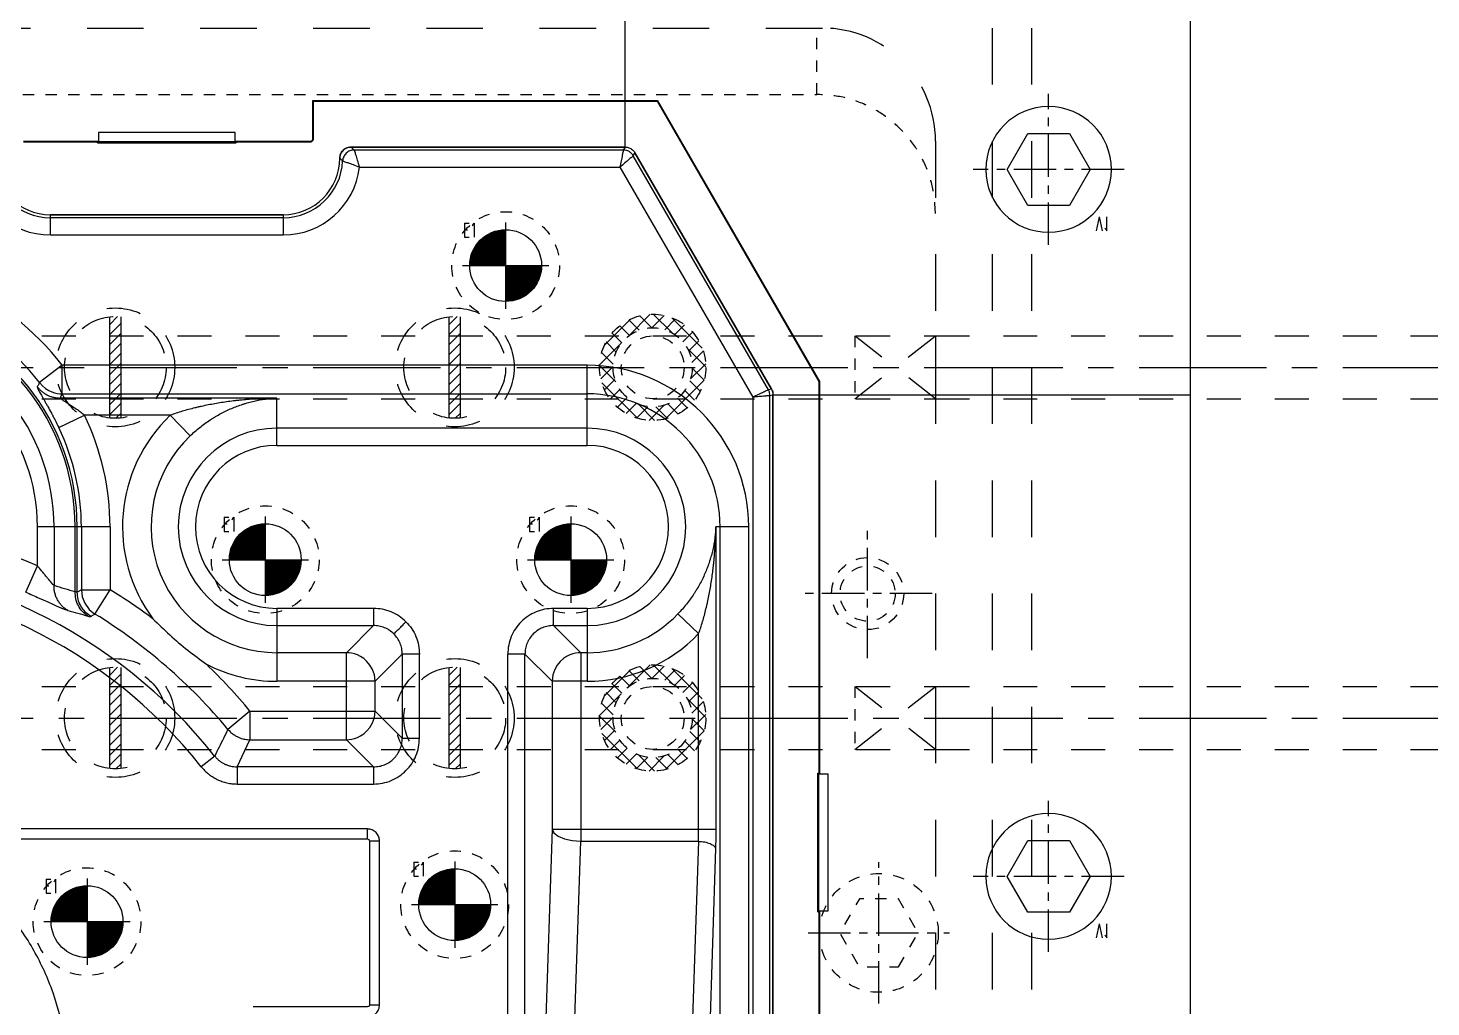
# Model space of a CAD drawing. Extents: x 14103 to 19353, y -3233 to 932.
# Drawn here: x 14914.5 to 15162.5, y 491 to 664.1 of the extents above; entities that cross this region are included whole.
import ezdxf
from ezdxf.enums import TextEntityAlignment as Align

# ---------------------------------------------------------------- set-up
doc = ezdxf.new("R2010")
doc.units = 0
doc.header["$LTSCALE"] = 20
doc.header["$MEASUREMENT"] = 0
doc.linetypes.add('CENTER', pattern=[0.6, 0.375, -0.075, 0.075, -0.075])
doc.linetypes.add('HIDDEN', pattern=[0.2, 0.1, -0.1])
doc.layers.get('DEFPOINTS').update_dxf_attribs({"linetype": 'CONTINUOUS'})
for name, color, linetype in [('3a', 7, 'CONTINUOUS'), ('3a-ep', 7, 'CONTINUOUS'), ('DEFAULT_2', 8, 'HIDDEN'), ('DIM', 3, 'CONTINUOUS'), ('HIDDEN', 2, 'HIDDEN'), ('HOLD DOWN', 7, 'CONTINUOUS'), ('SCREW', 7, 'CONTINUOUS'), ('WATER', 9, 'HIDDEN')]:
    doc.layers.add(name, color=color, linetype=linetype)
doc.styles.add('lxy2', font='txt.shx', dxfattribs={"width": 0.6})
doc.dimstyles.new('10', dxfattribs={"dimtxt": 10, "dimasz": 5, "dimexe": 2.5, "dimexo": 0, "dimgap": 1, "dimtad": 0, "dimdsep": 46, "dimtxsty": 'lxy2', "dimcen": -3, "dimclrd": 113, "dimclre": 113, "dimclrt": 3, "dimazin": 2, "dimtfac": 1, "dimtofl": 0, "dimtmove": 0, "dimatfit": 3, "dimfxl": 1, "dimtolj": 1, "dimtzin": 0, "dimarcsym": 0})
doc.dimstyles.new('15', dxfattribs={"dimtxt": 15, "dimasz": 8, "dimexe": 8, "dimexo": 0, "dimgap": 1, "dimtad": 0, "dimdsep": 46, "dimtxsty": 'lxy2', "dimcen": -3, "dimclrd": 113, "dimclre": 113, "dimclrt": 3, "dimazin": 2, "dimtfac": 1, "dimtofl": 0, "dimtmove": 0, "dimatfit": 3, "dimfxl": 1, "dimtolj": 1, "dimtzin": 0, "dimarcsym": 0})

# ---------------------------------------------------------------- blocks, each defined once
blk = doc.blocks.new('*D282')
at = {"layer": 'DEFPOINTS', "color": 0}
for p in [(15211.53, 699.09), (15315.84, 699.09), (14749.94, 164.09)]:
    blk.add_point(p, dxfattribs=at)
at = {"layer": 'DIM', "color": 113, "lineweight": -2}
blk.add_line((15211.53, 699.09), (15315.84, 699.09), dxfattribs=at)
at = {"layer": 'DIM', "color": 3, "insert": (15328.84, 699.09), "char_height": 15, "attachment_point": 5, "style": 'lxy2'}
blk.add_mtext('\\A1;535', dxfattribs=at)
blk = doc.blocks.new('*D105')
at = {"layer": 'DEFPOINTS', "color": 0}
for p in [(15292.93, 542.09), (15315.84, 542.09), (14749.94, 164.09)]:
    blk.add_point(p, dxfattribs=at)
at = {"layer": 'DIM', "color": 113, "lineweight": -2}
blk.add_line((15292.93, 542.09), (15315.84, 542.09), dxfattribs=at)
at = {"layer": 'DIM', "color": 3, "insert": (15324.84, 542.09), "char_height": 10, "attachment_point": 5, "style": 'lxy2'}
blk.add_mtext('\\A1;378', dxfattribs=at)
blk = doc.blocks.new('*D104')
at = {"layer": 'DEFPOINTS', "color": 0}
for p in [(15292.93, 604.09), (15315.84, 604.09), (14749.94, 164.09)]:
    blk.add_point(p, dxfattribs=at)
at = {"layer": 'DIM', "color": 113, "lineweight": -2}
blk.add_line((15292.93, 604.09), (15315.84, 604.09), dxfattribs=at)
at = {"layer": 'DIM', "color": 3, "insert": (15324.34, 604.09), "char_height": 10, "attachment_point": 5, "style": 'lxy2'}
blk.add_mtext('\\A1;440', dxfattribs=at)
blk = doc.blocks.new('*D103')
at = {"layer": 'DEFPOINTS', "color": 0}
for p in [(15299.94, 864.09), (15315.84, 864.09), (14749.94, 164.09)]:
    blk.add_point(p, dxfattribs=at)
at = {"layer": 'DIM', "color": 113, "lineweight": -2}
blk.add_line((15299.94, 864.09), (15315.84, 864.09), dxfattribs=at)
at = {"layer": 'DIM', "color": 3, "insert": (15323.84, 864.09), "char_height": 10, "attachment_point": 5, "style": 'lxy2'}
blk.add_mtext('\\A1;700', dxfattribs=at)
blk = doc.blocks.new('AC_LXY_BLK8')
at = {"layer": 'SCREW', "color": 1, "linetype": 'CENTER'}
for p, q in [((0, 12.5), (0, -12.5)), ((12.5, 0), (-12.5, 0))]:
    blk.add_line(p, q, dxfattribs=at)
at = {"layer": 'SCREW', "color": 2, "linetype": 'HIDDEN', "flags": 128}
blk.add_lwpolyline([(-3.46, 6), (-6.93, 0), (-3.46, -6), (3.46, -6), (6.93, 0), (3.46, 6)], close=True, dxfattribs=at)
at = {"layer": 'SCREW', "color": 2, "linetype": 'HIDDEN'}
blk.add_circle((0, 0), 10.5, dxfattribs=at)
blk = doc.blocks.new('AC_LXY_BLK610')
at = {"layer": 'SCREW', "color": 1, "linetype": 'CENTER'}
for p, q in [((0, 13.33), (0, -13.34)), ((13.33, 0), (-13.34, 0))]:
    blk.add_line(p, q, dxfattribs=at)
at = {"layer": 'SCREW', "color": 0, "linetype": 'ByBlock'}
blk.add_lwpolyline([(-3.67, 6.35), (-7.33, 0), (-3.67, -6.35), (3.67, -6.35), (7.33, 0), (3.67, 6.35)], close=True, dxfattribs=at)
blk.add_circle((0, 0), 11.11, dxfattribs=at)
at = {"layer": 'SCREW', "style": 'lxy2', "width": 0.6}
blk.add_text('V1', height=2.5, dxfattribs=at).set_placement((9.63, 9.63), align=Align.MIDDLE_CENTER)

msp = doc.modelspace()

# ---------------------------------------------------------------- hatches: boundary and pattern name
at = {"layer": 'WATER', "linetype": 'Continuous'}
h = msp.add_hatch(dxfattribs=at)
h.set_pattern_fill('ANSI31', color=4, scale=10, style=0)
h.set_pattern_definition([(45, (13494.4322, 2284.9012), (-0.8838835, 0.8838835), [])])
h.paths.add_polyline_path([(14930.942, 613.035, 0.0278424), (14929.942, 613.09), (14929.942, 609.65), (14930.942, 609.65)])
h.paths.add_polyline_path([(14929.942, 613.09, 0.0278424), (14928.942, 613.035), (14928.942, 609.65), (14929.942, 609.65)])
h.paths.add_polyline_path([(14929.942, 609.65), (14928.942, 609.65), (14928.942, 604.09), (14929.942, 604.09)])
h.paths.add_polyline_path([(14930.942, 609.65), (14929.942, 609.65), (14929.942, 604.09), (14930.942, 604.09)])
h.paths.add_polyline_path([(14930.942, 604.09), (14929.942, 604.09), (14929.942, 598.53), (14930.942, 598.53)])
h.paths.add_polyline_path([(14929.942, 604.09), (14928.942, 604.09), (14928.942, 598.53), (14929.942, 598.53)])
h.paths.add_polyline_path([(14929.942, 598.53), (14928.942, 598.53), (14928.942, 595.146, 0.0278424), (14929.942, 595.09)])
h.paths.add_polyline_path([(14930.942, 598.53), (14929.942, 598.53), (14929.942, 595.09, 0.0278424), (14930.942, 595.146)])
h = msp.add_hatch(dxfattribs=at)
h.set_pattern_fill('ANSI31', color=4, scale=10, style=0)
h.set_pattern_definition([(45, (13554.4322, 2284.9012), (-0.8838835, 0.8838835), [])])
h.paths.add_polyline_path([(14990.942, 613.035, 0.0278424), (14989.942, 613.09), (14989.942, 609.65), (14990.942, 609.65)])
h.paths.add_polyline_path([(14989.942, 613.09, 0.0278424), (14988.942, 613.035), (14988.942, 609.65), (14989.942, 609.65)])
h.paths.add_polyline_path([(14989.942, 609.65), (14988.942, 609.65), (14988.942, 604.09), (14989.942, 604.09)])
h.paths.add_polyline_path([(14990.942, 609.65), (14989.942, 609.65), (14989.942, 604.09), (14990.942, 604.09)])
h.paths.add_polyline_path([(14990.942, 604.09), (14989.942, 604.09), (14989.942, 598.53), (14990.942, 598.53)])
h.paths.add_polyline_path([(14989.942, 604.09), (14988.942, 604.09), (14988.942, 598.53), (14989.942, 598.53)])
h.paths.add_polyline_path([(14989.942, 598.53), (14988.942, 598.53), (14988.942, 595.146, 0.0278424), (14989.942, 595.09)])
h.paths.add_polyline_path([(14990.942, 598.53), (14989.942, 598.53), (14989.942, 595.09, 0.0278424), (14990.942, 595.146)])
at = {"layer": 'WATER', "linetype": 'ByBlock'}
h = msp.add_hatch(dxfattribs=at)
h.set_pattern_fill('ANSI37', color=256, scale=15, angle=90, style=0)
h.set_pattern_definition([(315, (14283.6489, 15809.0324), (1.32582521, 1.32582521), []), (45, (14283.6489, 15809.0324), (-1.32582521, 1.32582521), [])])
edge = h.paths.add_edge_path(flags=16)
edge.add_arc((15024.943, 604.09), 7, 0, 360)
edge = h.paths.add_edge_path()
edge.add_arc((15024.943, 604.09), 9.396, 0, 360)
at = {"layer": 'WATER', "linetype": 'Continuous'}
h = msp.add_hatch(dxfattribs=at)
h.set_pattern_fill('ANSI31', color=4, scale=10, style=0)
h.set_pattern_definition([(45, (13494.4322, 2222.9012), (-0.8838835, 0.8838835), [])])
h.paths.add_polyline_path([(14930.942, 551.035, 0.0278424), (14929.942, 551.09), (14929.942, 547.65), (14930.942, 547.65)])
h.paths.add_polyline_path([(14929.942, 551.09, 0.0278424), (14928.942, 551.035), (14928.942, 547.65), (14929.942, 547.65)])
h.paths.add_polyline_path([(14929.942, 547.65), (14928.942, 547.65), (14928.942, 542.09), (14929.942, 542.09)])
h.paths.add_polyline_path([(14930.942, 547.65), (14929.942, 547.65), (14929.942, 542.09), (14930.942, 542.09)])
h.paths.add_polyline_path([(14930.942, 542.09), (14929.942, 542.09), (14929.942, 536.53), (14930.942, 536.53)])
h.paths.add_polyline_path([(14929.942, 542.09), (14928.942, 542.09), (14928.942, 536.53), (14929.942, 536.53)])
h.paths.add_polyline_path([(14929.942, 536.53), (14928.942, 536.53), (14928.942, 533.146, 0.0278424), (14929.942, 533.09)])
h.paths.add_polyline_path([(14930.942, 536.53), (14929.942, 536.53), (14929.942, 533.09, 0.0278424), (14930.942, 533.146)])
h = msp.add_hatch(dxfattribs=at)
h.set_pattern_fill('ANSI31', color=4, scale=10, style=0)
h.set_pattern_definition([(45, (13554.4322, 2222.9012), (-0.8838835, 0.8838835), [])])
h.paths.add_polyline_path([(14990.942, 551.035, 0.0278424), (14989.942, 551.09), (14989.942, 547.65), (14990.942, 547.65)])
h.paths.add_polyline_path([(14989.942, 551.09, 0.0278424), (14988.942, 551.035), (14988.942, 547.65), (14989.942, 547.65)])
h.paths.add_polyline_path([(14989.942, 547.65), (14988.942, 547.65), (14988.942, 542.09), (14989.942, 542.09)])
h.paths.add_polyline_path([(14990.942, 547.65), (14989.942, 547.65), (14989.942, 542.09), (14990.942, 542.09)])
h.paths.add_polyline_path([(14990.942, 542.09), (14989.942, 542.09), (14989.942, 536.53), (14990.942, 536.53)])
h.paths.add_polyline_path([(14989.942, 542.09), (14988.942, 542.09), (14988.942, 536.53), (14989.942, 536.53)])
h.paths.add_polyline_path([(14989.942, 536.53), (14988.942, 536.53), (14988.942, 533.146, 0.0278424), (14989.942, 533.09)])
h.paths.add_polyline_path([(14990.942, 536.53), (14989.942, 536.53), (14989.942, 533.09, 0.0278424), (14990.942, 533.146)])
at = {"layer": 'WATER', "linetype": 'ByBlock'}
h = msp.add_hatch(dxfattribs=at)
h.set_pattern_fill('ANSI37', color=256, scale=15, angle=90, style=0)
h.set_pattern_definition([(315, (14283.6489, 15747.0324), (1.32582521, 1.32582521), []), (45, (14283.6489, 15747.0324), (-1.32582521, 1.32582521), [])])
edge = h.paths.add_edge_path(flags=16)
edge.add_arc((15024.943, 542.09), 7, 0, 360)
edge = h.paths.add_edge_path()
edge.add_arc((15024.943, 542.09), 9.396, 0, 360)

# ---------------------------------------------------------------- linework, layer by layer
at = {"layer": '3a', "color": 4, "linetype": 'Continuous'}
for p, q in [((14964.884, 651.271), (15025.767, 651.271)), ((14964.884, 644.584), (14964.884, 651.271)), ((14964.884, 651.271), (14964.99, 651.164)), ((14964.99, 651.164), (15025.706, 651.164)), ((14964.99, 644.584), (14964.99, 651.164)), ((15025.767, 651.271), (15025.706, 651.164)), ((15025.706, 651.164), (15054.32, 601.603)), ((15025.767, 651.271), (15054.426, 601.632)), ((14926.956, 645.599), (14926.946, 643.97)), ((14951.12, 645.599), (14926.956, 645.599)), ((14951.13, 643.97), (14951.12, 645.599)), ((14913.702, 644.077), (14926.858, 644.077)), ((14913.702, 643.97), (14926.787, 643.97)), ((14926.787, 643.811), (14926.787, 643.97)), ((14926.787, 643.811), (14951.289, 643.811)), ((14926.836, 644.043), (14926.858, 644.077)), ((14926.858, 643.882), (14926.946, 643.97)), ((14951.13, 643.97), (14926.946, 643.97)), ((14951.218, 643.882), (14951.13, 643.97)), ((14951.218, 644.077), (14964.374, 644.077)), ((14951.24, 644.043), (14951.218, 644.077)), ((14951.289, 643.97), (14964.374, 643.97)), ((14951.289, 643.811), (14951.289, 643.97)), ((14971.636, 643.057), (15020.056, 643.057)), ((14972.158, 642.522), (14971.636, 643.057)), ((15019.747, 642.522), (14972.158, 642.522)), ((15020.056, 643.057), (15019.747, 642.522)), ((15021.504, 641.508), (15021.813, 642.043)), ((15045.406, 600.109), (15021.504, 641.508)), ((15021.813, 642.043), (15045.941, 600.252)), ((14973.092, 639.479), (15019.161, 639.479)), ((15019.161, 639.479), (15042.634, 598.822)), ((14918.456, 631.086), (14959.62, 631.086)), ((14918.456, 627.508), (14918.456, 631.086)), ((14959.62, 630.551), (14918.456, 630.551)), ((14959.62, 631.086), (14959.62, 627.508)), ((14918.456, 627.508), (14959.62, 627.508)), ((14920.546, 604.48), (14916.535, 601.391)), ((15013.33, 604.48), (14920.546, 604.48)), ((14920.546, 599.417), (14920.546, 604.48)), ((15013.33, 590.306), (15013.33, 604.48)), ((15045.941, 600.252), (15045.406, 600.109)), ((15054.426, 601.632), (15054.32, 601.603)), ((15054.32, 601.603), (15054.32, 532.316)), ((15054.426, 601.632), (15054.426, 532.245)), ((14920.176, 598.668), (14920.546, 599.417)), ((14958.52, 598.668), (14920.176, 598.668)), ((14920.546, 599.417), (15013.33, 599.417)), ((14958.52, 590.306), (14958.52, 598.668)), ((15042.634, 598.822), (15042.634, 286.674)), ((15045.678, 599.094), (15046.213, 599.238)), ((15045.678, 286.674), (15045.678, 599.094)), ((15046.213, 599.238), (15046.213, 286.674)), ((14919.941, 593.438), (14924.505, 595.63)), ((14939.645, 595.63), (14924.505, 595.63)), ((14939.645, 595.63), (14943.144, 591.971)), ((15013.33, 593.343), (14958.52, 593.343)), ((14958.52, 590.306), (15013.33, 590.306)), ((14929.001, 575.89), (14916.173, 575.89)), ((14916.173, 568.984), (14916.173, 575.89)), ((14919.1, 575.89), (14919.1, 565.553)), ((14922.831, 564.448), (14922.831, 575.89)), ((14923.199, 564.369), (14923.199, 575.89)), ((14923.938, 575.89), (14923.938, 564.782)), ((14929.001, 575.89), (14929.001, 564.782)), ((15036.108, 575.89), (15036.108, 522.434)), ((15041.92, 575.89), (15036.108, 575.89)), ((15036.857, 385.753), (15036.857, 575.89)), ((15041.92, 385.753), (15041.92, 575.89)), ((14914.111, 564.361), (14916.173, 568.984)), ((14923.938, 564.782), (14923.199, 564.369)), ((14923.938, 564.782), (14929.001, 564.782)), ((14926.345, 560.472), (14929.001, 564.782)), ((14958.52, 561.475), (14958.52, 548.578)), ((14975.598, 561.475), (14958.52, 561.475)), ((14975.598, 561.475), (14975.598, 558.437)), ((15007.426, 558.437), (15007.426, 561.475)), ((15013.33, 561.475), (15007.426, 561.475)), ((15013.33, 561.475), (15013.33, 548.578)), ((14958.52, 558.437), (14975.598, 558.437)), ((14975.598, 558.437), (14970.802, 553.641)), ((15012.222, 553.641), (15007.426, 558.437)), ((15007.426, 558.437), (15013.33, 558.437)), ((15029.411, 560.514), (15033.07, 557.015)), ((15033.07, 522.434), (15033.07, 557.015)), ((14970.802, 553.641), (14958.52, 553.641)), ((14970.802, 538.254), (14970.802, 553.641)), ((14975.865, 548.578), (14980.661, 553.374)), ((14980.661, 553.374), (14980.661, 538.521)), ((14983.698, 553.374), (14980.661, 553.374)), ((14983.698, 538.521), (14983.698, 553.374)), ((14999.326, 382.339), (14999.326, 553.374)), ((15002.364, 553.374), (14999.326, 553.374)), ((15002.364, 385.376), (15002.364, 553.374)), ((15002.364, 553.374), (15007.159, 548.578)), ((15012.222, 553.641), (15012.222, 520.289)), ((15013.33, 553.641), (15012.222, 553.641)), ((14975.865, 548.578), (14958.52, 548.578)), ((14975.865, 543.317), (14975.865, 548.578)), ((15013.33, 548.578), (15007.159, 548.578)), ((15007.159, 548.578), (15007.159, 522.434)), ((14953.748, 543.317), (14949.857, 540.078)), ((14953.748, 543.317), (14975.865, 543.317)), ((14953.748, 543.317), (14953.748, 538.254)), ((14980.661, 538.521), (14975.865, 543.317)), ((14951.467, 533.458), (14953.748, 538.254)), ((14953.748, 538.254), (14970.802, 538.254)), ((14970.802, 538.254), (14975.598, 533.458)), ((14980.661, 538.521), (14983.698, 538.521)), ((14947.502, 535.373), (14945.123, 533.484)), ((14975.598, 533.458), (14951.467, 533.458)), ((14951.467, 533.458), (14951.467, 530.421)), ((14975.598, 533.458), (14975.598, 530.421)), ((15054.161, 507.814), (15054.161, 532.316)), ((15054.161, 532.316), (15054.32, 532.316)), ((15054.232, 532.245), (15054.32, 532.157)), ((15054.32, 507.973), (15054.32, 532.157)), ((15055.949, 532.147), (15054.32, 532.157)), ((15054.393, 532.267), (15054.426, 532.245)), ((15055.949, 507.983), (15055.949, 532.147)), ((14951.467, 530.421), (14975.598, 530.421)), ((14974.511, 522.467), (14905.491, 522.467)), ((14974.511, 520.709), (14974.511, 522.467)), ((15007.159, 522.434), (15005.212, 462.702)), ((15007.159, 522.434), (15036.108, 522.434)), ((14905.491, 520.709), (14974.511, 520.709)), ((14974.901, 520.319), (14974.901, 491.391)), ((14976.659, 520.319), (14974.901, 520.319)), ((14976.659, 491.391), (14976.659, 520.319)), ((15010.274, 460.558), (15012.222, 520.289)), ((15012.222, 520.289), (15033.017, 520.289)), ((15033.017, 520.289), (15031.069, 460.558)), ((15036.054, 519.002), (15034.107, 459.271)), ((15054.161, 507.814), (15054.32, 507.814)), ((15054.232, 507.885), (15054.32, 507.973)), ((15054.32, 507.973), (15055.949, 507.983)), ((15054.32, 507.814), (15054.32, 400.366)), ((15054.393, 507.863), (15054.426, 507.885)), ((15054.426, 507.885), (15054.426, 400.295)), ((14974.901, 491.391), (14976.659, 491.391)), ((14974.511, 491.002), (14954.33, 491.002))]:
    msp.add_line(p, q, dxfattribs=at)
for points in [[(14916.535, 601.391), (14917.066, 600.805), (14917.618, 600.353), (14918.168, 600.014), (14918.701, 599.768), (14919.206, 599.6), (14919.676, 599.494), (14920.101, 599.438), (14920.546, 599.417)], [(14923.938, 564.782), (14924.097, 563.535), (14924.548, 562.381), (14925.33, 561.3), (14926.345, 560.472)], [(14975.865, 548.578), (14975.732, 549.706), (14975.403, 550.669), (14974.948, 551.464), (14974.421, 552.101), (14973.86, 552.598), (14973.293, 552.974), (14972.737, 553.247), (14972.206, 553.436), (14971.711, 553.554), (14971.263, 553.618), (14970.802, 553.641)], [(15012.222, 553.641), (15011.745, 553.616), (15011.294, 553.551), (15010.801, 553.431), (15010.272, 553.241), (15009.72, 552.967), (15009.156, 552.592), (15008.598, 552.096), (15008.073, 551.459), (15007.62, 550.666), (15007.292, 549.704), (15007.159, 548.578)], [(14970.802, 538.254), (14971.28, 538.279), (14971.731, 538.345), (14972.224, 538.465), (14972.752, 538.654), (14973.304, 538.928), (14973.869, 539.303), (14974.426, 539.8), (14974.951, 540.436), (14975.404, 541.23), (14975.733, 542.191), (14975.865, 543.317)], [(15007.159, 522.434), (15007.483, 521.796), (15008.235, 521.215), (15009.347, 520.744), (15010.718, 520.426), (15012.222, 520.289)]]:
    msp.add_lwpolyline(points, dxfattribs=at)
for centre, radius, start, end in [((14918.456, 641.073), 10.522, 182.64842, 270), ((14918.456, 641.073), 9.987, 180.21253, 270), ((14959.62, 641.073), 9.987, 270, 359.78747), ((14959.62, 641.073), 10.522, 270, 357.35158), ((14918.456, 641.073), 13.565, 186.74949, 270), ((14959.62, 641.073), 13.565, 270, 353.25051), ((14883.419, 575.89), 46.859, 37.59742, 152.71059), ((14883.419, 575.89), 41.797, 37.59742, 152.71059), ((14883.419, 575.89), 39.78, 360, 154.26988), ((14883.419, 575.89), 39.412, 0, 154.71817), ((14883.419, 575.89), 35.681, 360, 158.01403), ((14883.419, 575.89), 32.754, 0, 158.01403), ((15013.33, 575.89), 28.589, 0, 90), ((15013.33, 575.89), 23.527, 0, 90), ((14883.419, 575.89), 45.582, 0, 25.66204), ((14958.52, 575.89), 27.312, 133.71752, 216.55139), ((14883.419, 575.89), 40.519, 360, 25.66204), ((14958.52, 575.89), 17.453, 90, 270), ((15013.33, 575.89), 17.453, 270, 90), ((14958.52, 575.89), 22.249, 133.71752, 270), ((14958.52, 575.89), 14.416, 90, 270), ((15013.33, 575.89), 14.416, 270, 90), ((14875.802, 478.45), 99.127, 65.96687, 140.84774), ((14875.802, 478.45), 91.548, 38.44631, 141.55369), ((14875.802, 478.45), 88.51, 38.44631, 141.55369), ((14875.802, 478.45), 101.407, 53.17663, 58.35826), ((14875.802, 478.45), 96.344, 39.7671, 58.35826), ((15013.33, 575.89), 22.249, 270, 316.28248), ((15013.33, 575.89), 27.312, 270, 316.28248), ((14958.52, 575.89), 27.312, 242.7918, 270), ((14875.802, 478.45), 101.407, 39.7671, 46.16656)]:
    msp.add_arc(centre, radius, start, end, dxfattribs=at)
for points in [[(14964.374, 644.077), (14964.636, 644.149), (14964.819, 644.337), (14964.884, 644.584)], [(14964.374, 643.97), (14964.684, 644.053), (14964.906, 644.275), (14964.99, 644.584)], [(14969.607, 641.036), (14969.764, 641.81), (14970.204, 642.466), (14970.861, 642.904), (14971.636, 643.057)], [(14972.158, 642.522), (14971.774, 642.485), (14971.404, 642.376), (14971.061, 642.198), (14970.758, 641.96), (14970.505, 641.668), (14970.312, 641.333), (14970.186, 640.969), (14970.131, 640.587)], [(14972.158, 642.522), (14972.265, 642.184), (14972.371, 641.845), (14972.498, 641.439), (14972.638, 640.986), (14972.785, 640.503), (14972.861, 640.252), (14972.937, 639.996), (14973.092, 639.479)], [(15019.747, 642.522), (15019.698, 642.266), (15019.57, 641.603), (15019.38, 640.612), (15019.161, 639.479)], [(15021.504, 641.508), (15021.182, 641.927), (15020.761, 642.25), (15020.272, 642.452), (15019.747, 642.522)], [(15020.056, 643.057), (15020.75, 642.935), (15021.36, 642.583), (15021.813, 642.043)], [(14970.131, 640.587), (14969.781, 640.888), (14969.606, 641.035)], [(14970.131, 640.587), (14970.379, 640.507), (14971.021, 640.29), (14971.971, 639.938), (14973.092, 639.479)], [(15021.504, 641.508), (15021.307, 641.337), (15020.798, 640.896), (15020.046, 640.245), (15019.161, 639.479)], [(14916.14, 600.673), (14916.138, 600.582), (14916.19, 600.421), (14916.446, 599.898), (14916.637, 599.55), (14916.865, 599.149), (14917.121, 598.705), (14917.399, 598.222), (14917.545, 597.967), (14917.696, 597.702), (14918.005, 597.154), (14918.646, 595.984), (14918.81, 595.677), (14918.975, 595.365), (14919.3, 594.734), (14919.941, 593.438)], [(14916.535, 601.391), (14916.403, 601.15), (14916.271, 600.911), (14916.14, 600.673)], [(14916.14, 600.673), (14916.519, 600.231), (14916.947, 599.834), (14917.417, 599.489), (14917.924, 599.199), (14918.46, 598.97), (14919.019, 598.804), (14919.594, 598.702), (14920.176, 598.668)], [(15045.941, 600.252), (15046.091, 599.931), (15046.182, 599.59), (15046.213, 599.238)], [(14924.505, 595.63), (14923.782, 596.176), (14923.415, 596.443), (14923.044, 596.704), (14922.318, 597.196), (14921.967, 597.426), (14921.629, 597.645), (14921.313, 597.847), (14921.022, 598.033), (14920.761, 598.201), (14920.541, 598.347), (14920.243, 598.564), (14920.176, 598.668)], [(14958.52, 598.668), (14957.899, 598.656), (14957.278, 598.64), (14956.04, 598.591), (14953.576, 598.432), (14952.347, 598.321), (14951.733, 598.257), (14951.12, 598.187), (14948.701, 597.857), (14946.332, 597.44), (14945.163, 597.196), (14944.583, 597.065), (14944.005, 596.927), (14942.869, 596.636), (14941.764, 596.323), (14940.69, 595.988), (14939.645, 595.63)], [(14943.144, 591.971), (14943.995, 592.748), (14944.868, 593.477), (14945.767, 594.16), (14946.69, 594.797), (14947.16, 595.098), (14947.632, 595.386), (14948.582, 595.92), (14950.509, 596.84), (14952.479, 597.573), (14952.979, 597.728), (14953.479, 597.871), (14954.481, 598.121), (14956.493, 598.484), (14957.504, 598.598), (14958.012, 598.638), (14958.52, 598.668)], [(15045.406, 600.109), (15045.17, 599.999), (15044.561, 599.717), (15043.663, 599.3), (15042.634, 598.822)], [(15045.678, 599.094), (15045.417, 599.071), (15044.752, 599.011), (15043.777, 598.924), (15042.634, 598.822)], [(15045.678, 599.094), (15045.608, 599.619), (15045.406, 600.109)], [(15036.108, 575.89), (15036.079, 575.382), (15036.038, 574.874), (15035.924, 573.863), (15035.561, 571.851), (15035.311, 570.849), (15035.168, 570.349), (15035.013, 569.849), (15034.281, 567.879), (15033.361, 565.952), (15032.826, 565.002), (15032.539, 564.53), (15032.238, 564.06), (15031.6, 563.137), (15030.918, 562.238), (15030.189, 561.364), (15029.411, 560.514)], [(15033.07, 557.015), (15033.427, 558.06), (15033.762, 559.134), (15034.075, 560.239), (15034.367, 561.375), (15034.505, 561.953), (15034.636, 562.534), (15034.88, 563.702), (15035.297, 566.071), (15035.628, 568.49), (15035.697, 569.103), (15035.761, 569.717), (15035.872, 570.946), (15036.031, 573.41), (15036.08, 574.648), (15036.096, 575.268), (15036.108, 575.89)], [(14919.1, 565.553), (14918.917, 565.72), (14918.157, 566.59), (14917.963, 566.823), (14917.551, 567.323), (14917.333, 567.589), (14917.107, 567.862), (14916.646, 568.419), (14916.173, 568.984)], [(14921.528, 561.123), (14920.989, 561.488), (14920.503, 561.924), (14920.079, 562.425), (14919.724, 562.981), (14919.444, 563.583), (14919.245, 564.22), (14919.13, 564.881), (14919.1, 565.553)], [(14919.1, 565.553), (14922.831, 564.448)], [(14914.111, 564.361), (14915.308, 563.825), (14916.475, 563.297), (14917.047, 563.038), (14917.599, 562.787), (14918.644, 562.314), (14919.134, 562.094), (14919.592, 561.891), (14920.406, 561.539), (14920.757, 561.395), (14921.062, 561.277), (14921.528, 561.123)], [(14925.093, 560.113), (14924.13, 560.919), (14923.403, 561.957), (14922.96, 563.16), (14922.831, 564.448)], [(14923.199, 564.369), (14923.069, 564.357), (14922.831, 564.448)], [(14925.623, 560.048), (14924.619, 560.857), (14923.85, 561.893), (14923.366, 563.089), (14923.199, 564.369)], [(14921.528, 561.123), (14925.093, 560.113)], [(14981.328, 559.104), (14980.101, 560.111), (14978.701, 560.859), (14977.18, 561.319), (14975.598, 561.475)], [(15007.426, 561.475), (15005.844, 561.319), (15004.323, 560.859), (15002.923, 560.111), (15001.696, 559.104), (15000.69, 557.878), (14999.942, 556.477), (14999.481, 554.957), (14999.326, 553.374)], [(14925.093, 560.113), (14925.436, 560.032), (14925.623, 560.048)], [(14925.623, 560.048), (14925.863, 560.189), (14926.104, 560.33), (14926.345, 560.472)], [(14936.58, 559.625), (14939.563, 556.788), (14942.753, 554.081), (14946.033, 551.601)], [(14979.186, 556.962), (14978.418, 557.59), (14977.542, 558.057), (14976.59, 558.342), (14975.598, 558.437)], [(14979.186, 556.962), (14979.405, 557.181), (14979.883, 557.659), (14980.554, 558.33), (14981.328, 559.104)], [(14981.328, 559.104), (14982.335, 557.878), (14983.083, 556.477), (14983.543, 554.957), (14983.698, 553.374)], [(15007.426, 558.437), (15006.435, 558.342), (15005.482, 558.057), (15004.606, 557.59), (15003.839, 556.962), (15003.21, 556.195), (15002.744, 555.318), (15002.458, 554.366), (15002.364, 553.374)], [(14980.661, 553.374), (14980.566, 554.366), (14980.28, 555.318), (14979.814, 556.195), (14979.186, 556.962)], [(14949.857, 540.078), (14949.069, 538.492), (14948.284, 536.924), (14947.502, 535.373)], [(14949.857, 540.078), (14950.381, 539.538), (14950.92, 539.121), (14951.453, 538.807), (14951.968, 538.58), (14952.455, 538.424), (14952.908, 538.326), (14953.319, 538.273), (14953.748, 538.254)], [(14975.598, 530.421), (14977.18, 530.576), (14978.701, 531.037), (14980.101, 531.784), (14981.328, 532.791), (14982.335, 534.018), (14983.082, 535.418), (14983.543, 536.939), (14983.698, 538.521)], [(14975.598, 533.458), (14976.59, 533.553), (14977.542, 533.839), (14978.418, 534.305), (14979.186, 534.934), (14979.814, 535.701), (14980.28, 536.577), (14980.566, 537.529), (14980.661, 538.521)], [(14945.123, 533.484), (14945.731, 532.802), (14946.062, 532.487), (14946.412, 532.192), (14947.154, 531.664), (14947.947, 531.225), (14948.361, 531.039), (14948.789, 530.876), (14949.224, 530.737), (14949.664, 530.624), (14950.557, 530.472), (14951.467, 530.421)], [(14947.502, 535.373), (14947.881, 534.946), (14948.088, 534.749), (14948.307, 534.564), (14948.771, 534.234), (14949.266, 533.96), (14949.525, 533.843), (14949.792, 533.741), (14950.065, 533.655), (14950.34, 533.584), (14950.898, 533.49), (14951.467, 533.458)], [(14976.659, 520.319), (14976.495, 521.141), (14976.03, 521.838), (14975.333, 522.303), (14974.511, 522.467)], [(15033.017, 520.289), (15033.057, 521.336), (15033.07, 522.434)], [(15036.108, 522.434), (15036.094, 520.677), (15036.054, 519.002)], [(14974.511, 520.709), (14974.848, 520.514), (14974.8, 520.398)], [(15033.017, 520.289), (15033.587, 520.251), (15034.137, 520.169), (15034.647, 520.045), (15035.1, 519.885), (15035.479, 519.693), (15035.77, 519.477), (15035.965, 519.244), (15036.054, 519.002)], [(14921.465, 477.402), (14920.919, 485.57), (14918.923, 493.509), (14915.543, 500.965), (14910.886, 507.697), (14905.101, 513.49)], [(14974.511, 489.244), (14975.333, 489.407), (14976.03, 489.873), (14976.495, 490.57), (14976.659, 491.391)], [(14974.901, 491.391), (14974.706, 491.054), (14974.59, 491.102)]]:
    msp.add_spline(points, degree=3, dxfattribs=at)
at = {"layer": '3a-ep', "color": 3}
for p, q in [((14998.942, 629.71), (14998.942, 614.47)), ((14991.322, 622.09), (15006.562, 622.09)), ((14956.447, 577.71), (14956.447, 562.47)), ((15010.447, 577.71), (15010.447, 562.47)), ((14948.827, 570.09), (14964.067, 570.09)), ((15002.827, 570.09), (15018.067, 570.09)), ((14989.942, 516.71), (14989.942, 501.47)), ((14924.942, 513.71), (14924.942, 498.47)), ((14982.322, 509.09), (14997.562, 509.09)), ((14917.322, 506.09), (14932.562, 506.09))]:
    msp.add_line(p, q, dxfattribs=at)
at = {"layer": '3a-ep', "color": 3, "const_width": 6.35}
for points in [[(14995.767, 622.09, -0.4142136), (14998.942, 625.265, -0.4142136)], [(15002.117, 622.09, -0.4142136), (14998.942, 618.915, -0.4142136)], [(14953.272, 570.09, -0.4142136), (14956.447, 573.265, -0.4142136)], [(15007.272, 570.09, -0.4142136), (15010.447, 573.265, -0.4142136)], [(14959.622, 570.09, -0.4142136), (14956.447, 566.915, -0.4142136)], [(15013.622, 570.09, -0.4142136), (15010.447, 566.915, -0.4142136)], [(14986.767, 509.09, -0.4142136), (14989.942, 512.265, -0.4142136)], [(14921.767, 506.09, -0.4142136), (14924.942, 509.265, -0.4142136)], [(14993.117, 509.09, -0.4142136), (14989.942, 505.915, -0.4142136)], [(14928.117, 506.09, -0.4142136), (14924.942, 502.915, -0.4142136)]]:
    msp.add_lwpolyline(points, format="xyb", dxfattribs=at)
at = {"layer": '3a-ep', "color": 3, "linetype": 'HIDDEN'}
for centre in [(14998.942, 622.09), (14956.447, 570.09), (15010.447, 570.09), (14989.942, 509.09), (14924.942, 506.09)]:
    msp.add_circle(centre, 9.525, dxfattribs=at)
at = {"layer": '3a-ep', "color": 3, "linetype": 'ByBlock'}
for centre in [(14998.942, 622.09), (14956.447, 570.09), (15010.447, 570.09), (14989.942, 509.09), (14924.942, 506.09)]:
    msp.add_circle(centre, 6.35, dxfattribs=at)
at = {"layer": 'DEFAULT_2', "color": 8, "linetype": 'HIDDEN'}
for p, q in [((15053.942, 652.368), (15053.942, 664.091)), ((14457.586, 652.368), (15053.942, 652.368))]:
    msp.add_line(p, q, dxfattribs=at)
msp.add_spline([(15074.942, 631.287), (15074.427, 635.929), (15072.856, 640.447), (15070.329, 644.47), (15067.048, 647.758), (15063.041, 650.286), (15058.55, 651.854), (15053.942, 652.368)], degree=3, dxfattribs=at)
at = {"layer": 'HIDDEN', "ltscale": 5}
for p, q in [((15084.942, 864.09), (15084.942, -535.91)), ((15091.942, 864.09), (15091.942, -535.91))]:
    msp.add_line(p, q, dxfattribs=at)
at = {"layer": 'HOLD DOWN', "color": 0, "linetype": 'ByBlock'}
for p, q in [((15020.056, 643.057), (15020.056, 709.09)), ((15119.942, 689.09), (15119.942, 214.09)), ((15020.056, 643.057), (14971.636, 643.057)), ((15045.941, 600.252), (15021.813, 642.043)), ((14959.62, 631.086), (14918.456, 631.086)), ((15046.213, 286.674), (15046.213, 599.238))]:
    msp.add_line(p, q, dxfattribs=at)
at = {"layer": 'HOLD DOWN', "color": 6, "linetype": 'HIDDEN', "ltscale": 5}
for p, q in [((14444.942, 664.09), (15054.942, 664.09)), ((15074.942, 644.09), (15074.942, 259.09))]:
    msp.add_line(p, q, dxfattribs=at)
at = {"layer": 'HOLD DOWN', "color": 0, "linetype": 'Continuous'}
msp.add_line((15046.213, 599.238), (15119.942, 599.238), dxfattribs=at)
at = {"layer": 'HOLD DOWN', "color": 6, "linetype": 'HIDDEN', "ltscale": 5}
msp.add_arc((15054.942, 644.09), 20, 360, 90, dxfattribs=at)
at = {"layer": 'HOLD DOWN', "color": 0, "linetype": 'ByBlock'}
for centre, start, end in [((14918.456, 641.073), 180.21253, 270), ((14959.62, 641.073), 270, 359.78747)]:
    msp.add_arc(centre, 9.987, start, end, dxfattribs=at)
for points in [[(14971.636, 643.057), (14970.624, 642.787), (14969.881, 642.047), (14969.607, 641.036)], [(15020.056, 643.057), (15020.75, 642.935), (15021.36, 642.583), (15021.813, 642.043)], [(15045.941, 600.252), (15046.182, 599.59), (15046.109, 599.292)]]:
    msp.add_spline(points, degree=3, dxfattribs=at)
at = {"layer": 'SCREW', "color": 1, "linetype": 'CENTER'}
for p, q in [((15062.942, 552.66), (15062.942, 575.52)), ((15074.372, 564.09), (15051.512, 564.09))]:
    msp.add_line(p, q, dxfattribs=at)
at = {"layer": 'SCREW', "color": 2, "linetype": 'HIDDEN'}
for radius in [6.375, 4.875]:
    msp.add_circle((15062.942, 564.09), radius, dxfattribs=at)
at = {"layer": 'WATER', "color": 4, "linetype": 'ByBlock'}
for p, q in [((14928.942, 595.146), (14928.942, 613.035)), ((14930.942, 595.146), (14930.942, 613.035)), ((14988.942, 595.146), (14988.942, 613.035)), ((14990.942, 595.146), (14990.942, 613.035)), ((14928.942, 533.146), (14928.942, 551.035)), ((14930.942, 533.146), (14930.942, 551.035)), ((14988.942, 533.146), (14988.942, 551.035)), ((14990.942, 533.146), (14990.942, 551.035))]:
    msp.add_line(p, q, dxfattribs=at)
at = {"layer": 'WATER', "linetype": 'HIDDEN', "ltscale": 3}
for p, q in [((14424.942, 609.65), (15074.942, 609.65)), ((15074.942, 598.53), (15060.672, 609.65)), ((15060.672, 598.53), (15074.942, 609.65)), ((15074.942, 609.65), (15271.942, 609.65)), ((15074.942, 609.65), (15074.942, 598.53)), ((14424.942, 598.53), (15074.942, 598.53)), ((15074.942, 598.53), (15271.942, 598.53)), ((14424.942, 547.65), (15074.942, 547.65)), ((15074.942, 536.53), (15060.672, 547.65)), ((15060.672, 536.53), (15074.942, 547.65)), ((15074.942, 547.65), (15271.942, 547.65)), ((15074.942, 547.65), (15074.942, 536.53)), ((14424.942, 536.53), (15074.942, 536.53)), ((15074.942, 536.53), (15271.942, 536.53))]:
    msp.add_line(p, q, dxfattribs=at)
at = {"layer": 'WATER'}
for p, q in [((15060.672, 609.65), (15060.672, 598.53)), ((15060.672, 547.65), (15060.672, 536.53))]:
    msp.add_line(p, q, dxfattribs=at)
at = {"layer": 'WATER', "color": 1, "linetype": 'CENTER', "ltscale": 3}
for p, q in [((14424.942, 604.09), (15080.502, 604.09)), ((15074.942, 604.09), (15292.928, 604.09)), ((14424.942, 542.09), (15080.502, 542.09)), ((15074.942, 542.09), (15292.928, 542.09))]:
    msp.add_line(p, q, dxfattribs=at)
at = {"layer": 'WATER', "ltscale": 3}
for centre in [(14929.942, 604.09), (14989.942, 604.09), (14929.942, 542.09), (14989.942, 542.09)]:
    msp.add_circle(centre, 10.5, dxfattribs=at)
at = {"layer": 'WATER', "linetype": 'HIDDEN', "ltscale": 3}
for centre in [(14929.942, 604.09), (14989.942, 604.09), (14929.942, 542.09), (14989.942, 542.09)]:
    msp.add_circle(centre, 9, dxfattribs=at)
at = {"layer": 'WATER'}
for centre, radius in [((15024.943, 604.09), 9.396), ((15024.943, 604.09), 7), ((15024.943, 604.09), 5.56), ((15024.943, 542.09), 9.396), ((15024.943, 542.09), 7), ((15024.943, 542.09), 5.56)]:
    msp.add_circle(centre, radius, dxfattribs=at)

# ---------------------------------------------------------------- block references
at = {"layer": 'SCREW', "xscale": -1, "rotation": 180}
for p in [(15094.942, 639.09), (15094.942, 514.09)]:
    msp.add_blockref('AC_LXY_BLK610', p, dxfattribs=at)
at = {"layer": 'SCREW', "rotation": 180}
msp.add_blockref('AC_LXY_BLK8', (15064.942, 504.09), dxfattribs=at)

# ---------------------------------------------------------------- texts
at = {"layer": '3a-ep', "color": 3, "style": 'lxy2', "width": 0.6}
for p in [(14992.684, 628.348), (14950.189, 576.348), (15004.189, 576.348), (14983.684, 515.348), (14918.684, 512.348)]:
    msp.add_text('E1', height=2.5, dxfattribs=at).set_placement(p, align=Align.MIDDLE_CENTER)

# ---------------------------------------------------------------- dimensions: what is measured, and where the dimension line sits
at = {"layer": 'DIM'}
for feature_location, offset, dimstyle, picture, middle in [((15299.942, 864.09), (15.902, 0), '10', '*D103', (15323.844, 864.09)), ((15211.532, 699.09), (104.312, 0), '15', '*D282', (15328.844, 699.09)), ((15292.928, 604.09), (22.916, 0), '10', '*D104', (15324.344, 604.09)), ((15292.928, 542.09), (22.916, 0), '10', '*D105', (15324.844, 542.09))]:
    dim = msp.add_ordinate_dim(feature_location=feature_location, offset=offset, dtype=0, origin=(14749.942, 164.09), dimstyle=dimstyle, dxfattribs=at)
    dim.commit()
    dim.dimension.update_dxf_attribs({"geometry": picture, "text_midpoint": middle})

doc.saveas('drawing.dxf')
